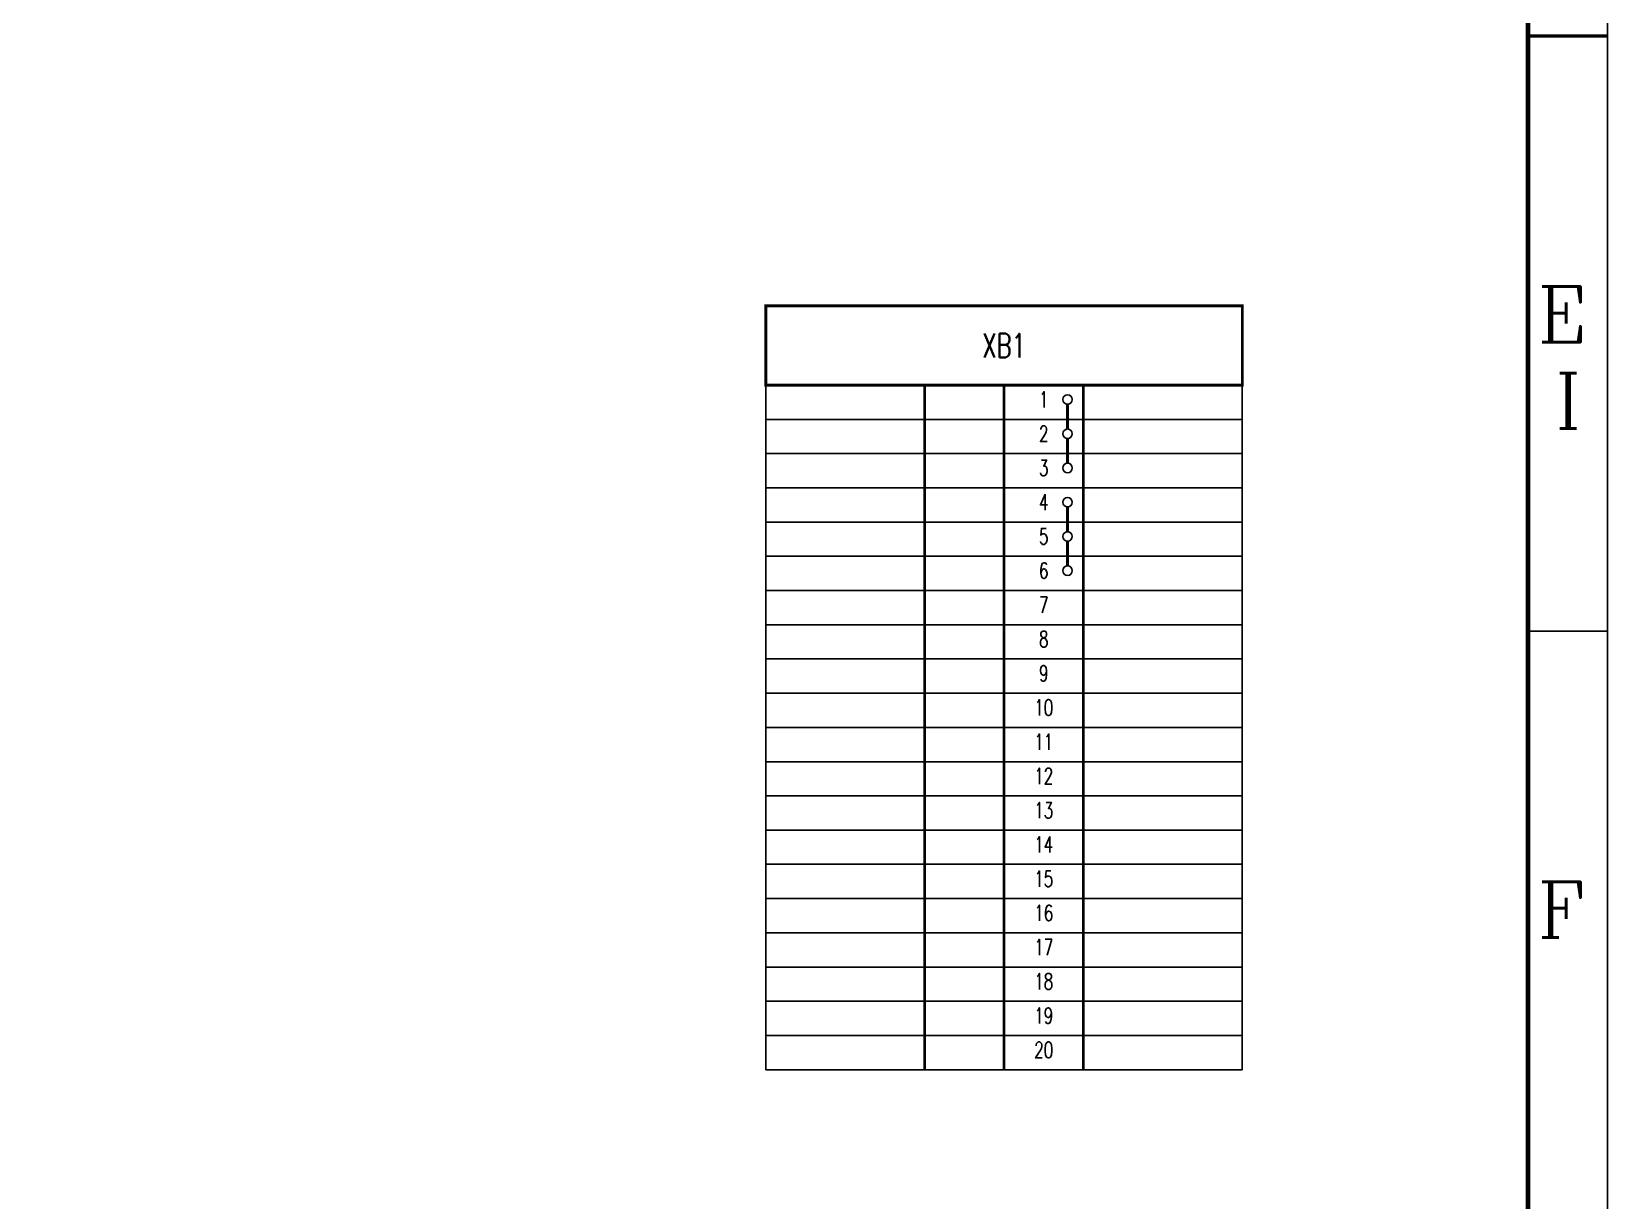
# Model space of a CAD drawing. Header units: millimetres. Extents: x 0 to 841, y 0 to 594.
# Drawn here: x 642.5 to 841, y 147.3 to 294.6 of the extents above; entities that cross this region are included whole.
import ezdxf
from ezdxf.enums import TextEntityAlignment as Align

# ---------------------------------------------------------------- set-up
doc = ezdxf.new("R2010")
doc.units = ezdxf.units.MM
doc.layers.add('GPDRAW', color=1, linetype='Continuous')
doc.styles.add('ECL', font='', dxfattribs={"width": 0.7, "height": 3})
doc.styles.add('elec', font='simplex.shx', dxfattribs={"width": 0.7, "bigfont": 'hztxta.shx'})
doc.styles.add('ROMANC', font='romanc')
doc.styles.get('ECL').set_extended_font_data('FangSong_GB2312')

# ---------------------------------------------------------------- blocks, each defined once
blk = doc.blocks.new('XXDAFRAM-CH-HENG-A1')
at = {"color": 1, "lineweight": 50}
blk.add_line((831, 294), (841, 294), dxfattribs=at)
at = {"color": 1}
blk.add_line((831, 219), (841, 219), dxfattribs=at)
blk.add_lwpolyline([(0, 0), (841, 0), (841, 594), (0, 594)], close=True, dxfattribs=at)
at = {"color": 1, "const_width": 0.6}
blk.add_lwpolyline([(25, 10), (831, 10), (831, 584), (25, 584)], close=True, dxfattribs=at)
at = {"layer": 'GPDRAW', "color": 1, "linetype": 'Continuous'}
blk.add_line((831, 122.27), (831, 200.38), dxfattribs=at)
at = {"color": 1, "style": 'ROMANC'}
for s, p in [('E', (832.19, 255.42)), ('I', (834.4, 244.53)), ('F', (832.19, 180.42))]:
    blk.add_text(s, height=7, dxfattribs=at).set_placement(p)
at = {"linetype": 'Continuous', "style": 'ECL', "width": 0.7}
for tag, height, p in [('DESIGNSTATUS', 3.5, (818.85, 76.57)), ('DESIGNSTATUS', 3.5, (818.85, 76.57)), ('ENDESIGNSTATUS', 3.5, (818.89, 70.89)), ('ENDESIGNSTATUS', 3.5, (818.89, 70.89)), ('O', 4, (784.75, 63.46)), ('G', 4, (821.75, 63.46)), ('V', 4, (778.58, 63.46)), ('L', 4, (790.92, 63.46)), ('N', 4, (797.08, 63.46)), ('D', 4, (809.42, 63.46)), ('W', 4, (815.58, 63.46)), ('VEREN40', 4, (827.82, 63.3)), ('DWGNAME1', 5, (768.76, 48.81)), ('DWGENAME1', 5, (768.98, 42.71)), ('DWGNAME', 5, (768.73, 42.42)), ('DWGNAME2', 5, (769.11, 35.27)), ('DWGENAME', 5, (769.24, 35.31)), ('DWGENAME2', 5, (769.4, 28.81)), ('DWGNO', 5, (758.81, 15.14)), ('VEREN40', 4, (825.77, 15.22))]:
    blk.add_attdef(tag, text='', height=height, dxfattribs=at).set_placement(p, align=Align.MIDDLE)
at = {"style": 'ECL', "width": 0.7, "flags": 1}
for p in [(697.39, 48.28), (697.39, 40.28), (697.39, 32.28), (697.39, 24.28)]:
    blk.add_attdef('DATE', text='', height=5, dxfattribs=at).set_placement(p, align=Align.MIDDLE)
for tag, p in [('SJ1', (666.56, 44.28)), ('JH', (666.56, 36.28)), ('SH1', (666.56, 28.28)), ('PZ', (666.56, 20.28)), ('BL', (666.56, 10))]:
    blk.add_attdef(tag, p, '', height=5, dxfattribs=at)

msp = doc.modelspace()

# ---------------------------------------------------------------- linework, layer by layer
for p, q in [((735, 250), (735, 163.75)), ((735, 250), (795, 250)), ((795, 250), (795, 163.75)), ((735, 245.69), (795, 245.69)), ((735, 241.38), (795, 241.38)), ((735, 237.06), (795, 237.06)), ((735, 232.75), (795, 232.75)), ((735, 228.44), (795, 228.44)), ((735, 224.13), (795, 224.13)), ((735, 219.81), (795, 219.81)), ((735, 215.5), (795, 215.5)), ((735, 211.19), (795, 211.19)), ((735, 206.88), (795, 206.88)), ((735, 202.56), (795, 202.56)), ((735, 198.25), (795, 198.25)), ((735, 193.94), (795, 193.94)), ((735, 189.63), (795, 189.63)), ((735, 185.31), (795, 185.31)), ((735, 181), (795, 181)), ((735, 176.69), (795, 176.69)), ((735, 172.38), (795, 172.38)), ((735, 168.06), (795, 168.06)), ((795, 163.75), (735, 163.75))]:
    msp.add_line(p, q)
at = {"color": 1, "const_width": 0.35}
msp.add_lwpolyline([(795, 260), (795, 250), (735, 250), (735, 260)], close=True, dxfattribs=at)
for points in [[(755, 163.75), (755, 250)], [(765, 163.75), (765, 250)], [(775, 163.75), (775, 250)]]:
    msp.add_lwpolyline(points, dxfattribs=at)
at = {"color": 2, "const_width": 0.35}
for points in [[(773, 247.59), (773, 244.48)], [(773, 243.28), (773, 240.16)], [(773, 234.65), (773, 231.54)], [(773, 230.34), (773, 227.23)]]:
    msp.add_lwpolyline(points, dxfattribs=at)
at = {"color": 2}
for centre in [(773, 248.19), (773, 243.88), (773, 239.56), (773, 235.25), (773, 230.94), (773, 226.63)]:
    msp.add_circle(centre, 0.6, dxfattribs=at)

# ---------------------------------------------------------------- block references
msp.add_blockref('XXDAFRAM-CH-HENG-A1', (0, 0))

# ---------------------------------------------------------------- texts
at = {"color": 0, "style": 'elec', "width": 0.7}
for s, height, p in [('XB1', 3, (765, 255)), ('1', 2, (770, 248.19)), ('2', 2, (770, 243.88)), ('3', 2, (770, 239.56)), ('4', 2, (770, 235.25)), ('5', 2, (770, 230.94)), ('6', 2, (770, 226.63)), ('7', 2, (770, 222.31)), ('8', 2, (770, 218)), ('9', 2, (770, 213.69)), ('10', 2, (770, 209.38)), ('11', 2, (770, 205.06)), ('12', 2, (770, 200.75)), ('13', 2, (770, 196.44)), ('14', 2, (770, 192.13)), ('15', 2, (770, 187.81)), ('16', 2, (770, 183.5)), ('17', 2, (770, 179.19)), ('18', 2, (770, 174.88)), ('19', 2, (770, 170.56)), ('20', 2, (770, 166.25))]:
    msp.add_text(s, height=height, dxfattribs=at).set_placement(p, align=Align.MIDDLE)

doc.saveas('drawing.dxf')
